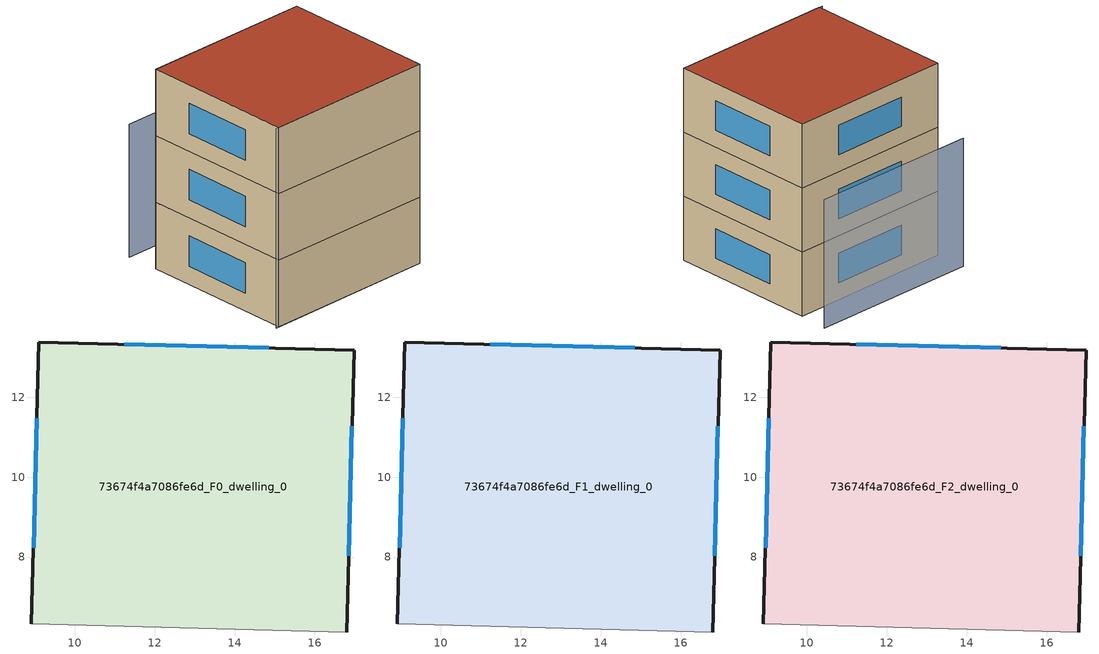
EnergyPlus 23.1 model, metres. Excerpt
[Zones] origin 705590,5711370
73674f4a7086fe6d_F0_dwelling_0
 floor ground (EU_floor_Construction): 16.98,13.18 16.8,6.12 8.91,6.33 9.1,13.38 z0
 wall outside (EU_wall_Construction): 16.8,6.12 16.98,13.18 9.1,13.38 8.91,6.33 z0:3
 wall adiabatic (EU_wall_Construction): 8.91,6.33 16.8,6.12 z0:3
 window (EU_Window_Construction): 9.05,11.48 8.96,8.23 / 14.85,13.24 11.23,13.33 / 16.85,8.03 16.93,11.27 z0.81:2.19
73674f4a7086fe6d_F1_dwelling_0
 floor to 73674f4a7086fe6d_F0_dwelling_0 (EU_floor_Construction): 16.98,13.18 16.8,6.12 8.91,6.33 9.1,13.38 z3
 wall outside (EU_wall_Construction): 16.8,6.12 16.98,13.18 9.1,13.38 8.91,6.33 z3:6
 wall adiabatic (EU_wall_Construction): 8.91,6.33 16.8,6.12 z3:6
 window (EU_Window_Construction): 9.05,11.48 8.96,8.23 / 14.85,13.24 11.23,13.33 / 16.85,8.03 16.93,11.27 z3.81:5.19
73674f4a7086fe6d_F2_dwelling_0
 floor to 73674f4a7086fe6d_F1_dwelling_0 (EU_floor_Construction): 16.98,13.18 16.8,6.12 8.91,6.33 9.1,13.38 z6
 wall outside (EU_wall_Construction): 16.8,6.12 16.98,13.18 9.1,13.38 8.91,6.33 z6:9
 wall adiabatic (EU_wall_Construction): 8.91,6.33 16.8,6.12 z6:9
 window (EU_Window_Construction): 9.05,11.48 8.96,8.23 / 14.85,13.24 11.23,13.33 / 16.85,8.03 16.93,11.27 z6.81:8.19
 roof outside (EU_roof_Construction): 16.8,6.12 16.98,13.18 9.1,13.38 8.91,6.33 z9
shading: 17.08,14.58 9.07,14.83 z0:6; 8.76,6.33 16.8,6.12 z0:9
[Building]
EU S2 Campaign: North Axis=0; Terrain=City; Solar Distribution=FullExterior
[Site:Location]
London: Latitude=51.5; Longitude=-0.5; Time Zone=0; Elevation=25
[SizingPeriod:WeatherFileDays]
AnnualSizingPeriod: Begin Month=1; Begin Day of Month=1; End Month=12; End Day of Month=31; Day of Week for Start Day=Monday; Use Weather File Daylight Saving Period=No; Use Weather File Rain and Snow Indicators=No
[MATERIAL]
EU_InternalMass_Material: Roughness=MediumRough; Thickness=0.1; Conductivity=1; Density=1800; Specific Heat=900; Thermal Absorptance=0.9; Solar Absorptance=0.7; Visible Absorptance=0.7
[MATERIAL:NOMASS] Roughness=MediumRough; Thermal Absorptance=0.9; Solar Absorptance=0.7; Visible Absorptance=0.7
Name | Thermal Resistance
EU_wall_NoMass | 0.727863
EU_roof_NoMass | 0.773354
EU_floor_NoMass | 1.79329
[WINDOWMATERIAL:SIMPLEGLAZINGSYSTEM]
EU_Window_SimpleGlazing: UFactor=2.58614; Solar Heat Gain Coefficient=0.76; Visible Transmittance=0.76
[CONSTRUCTION]
EU_wall_Construction: EU_wall_NoMass
EU_roof_Construction: EU_roof_NoMass
EU_floor_Construction: EU_floor_NoMass
EU_Window_Construction: EU_Window_SimpleGlazing
EU_InternalMass_Construction: EU_InternalMass_Material
[ZONE] Type=1; Multiplier=1; Ceiling Height=autocalculate; Volume=167.09; Floor Area=autocalculate; Part of Total Floor Area=Yes
73674f4a7086fe6d_F0_dwelling_0; 73674f4a7086fe6d_F1_dwelling_0; 73674f4a7086fe6d_F2_dwelling_0
[INTERNALMASS] Construction=EU_InternalMass_Construction; Surface Area=55.6965
Name | Zone or ZoneList
73674f4a7086fe6d_F0_dwelling_0_EU_InternalMass | 73674f4a7086fe6d_F0_dwelling_0
73674f4a7086fe6d_F1_dwelling_0_EU_InternalMass | 73674f4a7086fe6d_F1_dwelling_0
73674f4a7086fe6d_F2_dwelling_0_EU_InternalMass | 73674f4a7086fe6d_F2_dwelling_0
[OTHEREQUIPMENT] Fuel Type=Electricity; Design Level Calculation Method=Watts/Area; Power per Zone Floor Area=1; Fraction Latent=0; Fraction Radiant=0; Fraction Lost=0; Carbon Dioxide Generation Rate=0; EndUse Subcategory=EU_Step8_InternalGains
Name | Zone or ZoneList or Space or SpaceList | Schedule
EU_Step8_InternalGain_73674f4a7086fe6d_F0_dwelling_0_f000 | 73674f4a7086fe6d_F0_dwelling_0 | EU_Step8_GainSchedule_73674f4a7086fe6d_F0_dwelling_0_f000
EU_Step8_InternalGain_73674f4a7086fe6d_F1_dwelling_0_f000 | 73674f4a7086fe6d_F1_dwelling_0 | EU_Step8_GainSchedule_73674f4a7086fe6d_F1_dwelling_0_f000
EU_Step8_InternalGain_73674f4a7086fe6d_F2_dwelling_0_f000 | 73674f4a7086fe6d_F2_dwelling_0 | EU_Step8_GainSchedule_73674f4a7086fe6d_F2_dwelling_0_f000
[ZONEVENTILATION:DESIGNFLOWRATE] Schedule=EU_AlwaysOn; Design Flow Rate Calculation Method=AirChanges/Hour; Air Changes per Hour=0.484901; Ventilation Type=Natural; Fan Pressure Rise=0; Fan Total Efficiency=1; Constant Term Coefficient=1; Temperature Term Coefficient=0; Velocity Term Coefficient=0; Velocity Squared Term Coefficient=0; Minimum Indoor Temperature=-100; Maximum Indoor Temperature=100; Delta Temperature=-100; Minimum Outdoor Temperature=-100; Maximum Outdoor Temperature=100; Maximum Wind Speed=40
Name | Zone or ZoneList or Space or SpaceList
EU_ConstantAir_73674f4a7086fe6d_F0_dwelling_0 | 73674f4a7086fe6d_F0_dwelling_0
EU_ConstantAir_73674f4a7086fe6d_F1_dwelling_0 | 73674f4a7086fe6d_F1_dwelling_0
EU_ConstantAir_73674f4a7086fe6d_F2_dwelling_0 | 73674f4a7086fe6d_F2_dwelling_0
[HVACTEMPLATE:THERMOSTAT] Constant Heating Setpoint=20; Constant Cooling Setpoint=50
EU_HeatOnly_73674f4a7086fe6d_F0_dwelling_0; EU_HeatOnly_73674f4a7086fe6d_F1_dwelling_0; EU_HeatOnly_73674f4a7086fe6d_F2_dwelling_0
[HVACTEMPLATE:ZONE:IDEALLOADSAIRSYSTEM] System Availability Schedule=EU_AlwaysOn; Maximum Heating Supply Air Temperature=50; Minimum Cooling Supply Air Temperature=13; Maximum Heating Supply Air Humidity Ratio=0.0156; Minimum Cooling Supply Air Humidity Ratio=0.0077; Heating Limit=NoLimit; Cooling Limit=NoLimit; Heating Availability Schedule=EU_AlwaysOn; Cooling Availability Schedule=EU_CoolingOff; Dehumidification Control Type=ConstantSensibleHeatRatio; Cooling Sensible Heat Ratio=0.7; Dehumidification Setpoint=60; Humidification Control Type=None; Humidification Setpoint=30; Outdoor Air Method=None; Outdoor Air Flow Rate per Person=0.00944; Outdoor Air Flow Rate per Zone Floor Area=0; Outdoor Air Flow Rate per Zone=0; Demand Controlled Ventilation Type=None; Outdoor Air Economizer Type=NoEconomizer; Heat Recovery Type=None; Sensible Heat Recovery Effectiveness=0.7; Latent Heat Recovery Effectiveness=0.65
Name | Template Thermostat
73674f4a7086fe6d_F0_dwelling_0 | EU_HeatOnly_73674f4a7086fe6d_F0_dwelling_0
73674f4a7086fe6d_F1_dwelling_0 | EU_HeatOnly_73674f4a7086fe6d_F1_dwelling_0
73674f4a7086fe6d_F2_dwelling_0 | EU_HeatOnly_73674f4a7086fe6d_F2_dwelling_0
[SIZING:ZONE] Zone Cooling Design Supply Air Temperature Input Method=SupplyAirTemperature; Zone Cooling Design Supply Air Temperature=13; Zone Heating Design Supply Air Temperature Input Method=SupplyAirTemperature; Zone Heating Design Supply Air Temperature=50; Zone Cooling Design Supply Air Humidity Ratio=0.008; Zone Heating Design Supply Air Humidity Ratio=0.008; Cooling Design Air Flow Method=DesignDay; Cooling Design Air Flow Rate=0; Cooling Minimum Air Flow per Zone Floor Area=0.000762; Cooling Minimum Air Flow=0; Cooling Minimum Air Flow Fraction=0.2; Heating Design Air Flow Method=DesignDay; Heating Design Air Flow Rate=0; Heating Maximum Air Flow per Zone Floor Area=0.002032; Heating Maximum Air Flow=0.141576; Heating Maximum Air Flow Fraction=0.3; Account for Dedicated Outdoor Air System=No; Dedicated Outdoor Air System Control Strategy=NeutralSupplyAir; Dedicated Outdoor Air Low Setpoint Temperature for Design=autosize; Dedicated Outdoor Air High Setpoint Temperature for Design=autosize; Zone Load Sizing Method=Sensible Load Only No Latent Load; Zone Latent Cooling Design Supply Air Humidity Ratio Input Method=HumidityRatioDifference; Zone Cooling Design Supply Air Humidity Ratio Difference=0.005; Zone Latent Heating Design Supply Air Humidity Ratio Input Method=HumidityRatioDifference; Zone Humidification Design Supply Air Humidity Ratio Difference=0.005
73674f4a7086fe6d_F0_dwelling_0; 73674f4a7086fe6d_F1_dwelling_0; 73674f4a7086fe6d_F2_dwelling_0
[SCHEDULE:CONSTANT]
Name | Hourly Value
EU_AlwaysOn | 1
EU_CoolingOff | 0
[SCHEDULE:FILE] Column Number=1; Rows to Skip at Top=0; Number of Hours of Data=8760; Column Separator=Comma; Interpolate to Timestep=No; Minutes per Item=60; Adjust Schedule for Daylight Savings=Yes
Name | File
EU_Step8_GainSchedule_73674f4a7086fe6d_F0_dwelling_0_f000 | ../../schedules/73674f4a7086fe6d/73674f4a7086fe6d_F0_dwelling_0_f000_gain.csv
EU_Step8_GainSchedule_73674f4a7086fe6d_F1_dwelling_0_f000 | ../../schedules/73674f4a7086fe6d/73674f4a7086fe6d_F1_dwelling_0_f000_gain.csv
EU_Step8_GainSchedule_73674f4a7086fe6d_F2_dwelling_0_f000 | ../../schedules/73674f4a7086fe6d/73674f4a7086fe6d_F2_dwelling_0_f000_gain.csv
